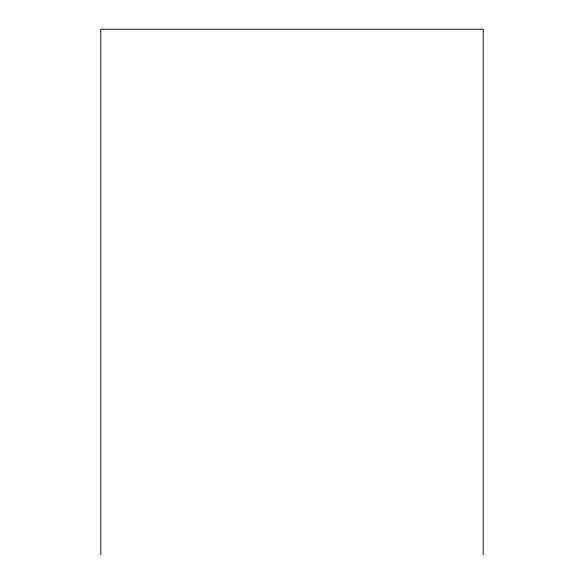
<?xml version="1.0" encoding="UTF-8"?>
<svg xmlns="http://www.w3.org/2000/svg" width="584" height="584" viewBox="0 0 584 584"><rect width="100%" height="100%" fill="white"/><g stroke="black" fill="none" stroke-linecap="round" stroke-linejoin="round"><path stroke-width="0.88" d="M483.187 554.8L483.187 29.2L100.813 29.2L100.813 554.8"/></g></svg>
